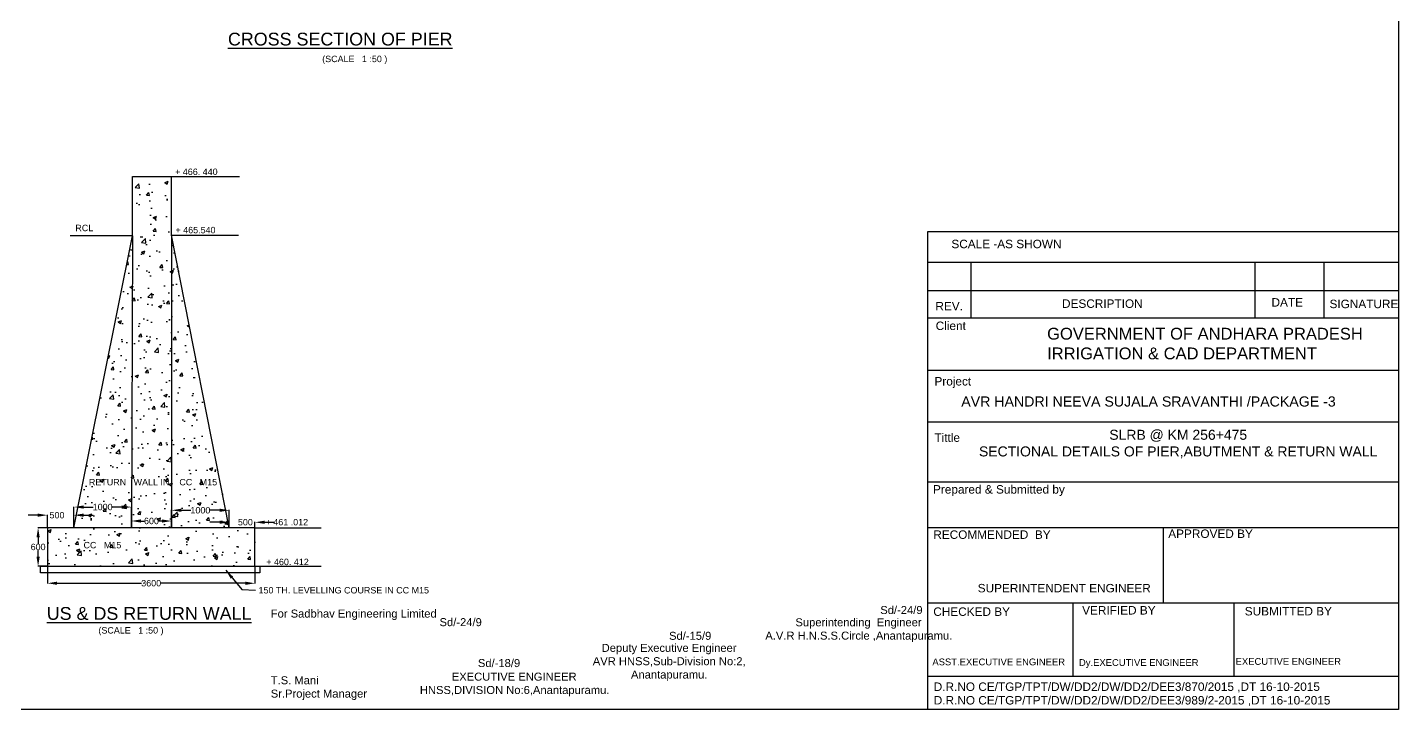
# Model space of a CAD drawing. Header units: inches. Extents: x 5487 to 6893, y 11 to 1027.
# Drawn here: x 6025 to 6881, y 11 to 437 of the extents above; entities that cross this region are included whole.
import ezdxf

# ---------------------------------------------------------------- set-up
doc = ezdxf.new("R2010")
doc.units = ezdxf.units.IN
doc.header["$MEASUREMENT"] = 0
doc.layers.add('DIMENSIONS', color=7, linetype='Continuous')
doc.layers.add('TEXT', color=1, linetype='Continuous')
doc.styles.get("Standard").update_dxf_attribs({"font": 'arial.ttf', "height": 4})
doc.dimstyles.get("Standard").update_dxf_attribs({"dimtxt": 0.18, "dimasz": 6, "dimexe": 0.18, "dimexo": 0.0625, "dimgap": 0.09, "dimtad": 0, "dimtih": 1, "dimtoh": 1, "dimdec": 4, "dimzin": 0, "dimdsep": 46, "dimtxsty": 'Standard', "dimcen": 0.09, "dimadec": 0, "dimazin": 0, "dimtfac": 1, "dimtdec": 4, "dimtofl": 0, "dimtmove": 0, "dimatfit": 3, "dimfxl": 1, "dimtolj": 1, "dimtzin": 0, "dimarcsym": 0})

# ---------------------------------------------------------------- blocks, each defined once
blk = doc.blocks.new('*D73')
at = {"layer": 'Defpoints', "color": 0, "transparency": 16777216}
for p in [(6037.36, 124.41), (6031.56, 100.34), (6037.36, 100.34)]:
    blk.add_point(p, dxfattribs=at)
at = {"layer": 'DIMENSIONS', "color": 0, "lineweight": -2, "transparency": 16777216}
for p, q in [((6037.3, 124.41), (6031.38, 124.41)), ((6031.56, 118.41), (6031.56, 114.5)), ((6031.56, 106.34), (6031.56, 110.24)), ((6037.3, 100.34), (6031.38, 100.34))]:
    blk.add_line(p, q, dxfattribs=at)
at = {"layer": 'DIMENSIONS', "color": 0, "transparency": 16777216}
for points in [[(6030.56, 118.41), (6032.56, 118.41), (6031.56, 124.41)], [(6030.56, 106.34), (6032.56, 106.34), (6031.56, 100.34)]]:
    blk.add_solid(points, dxfattribs=at)
at = {"layer": 'DIMENSIONS', "color": 0, "transparency": 16777216, "insert": (6031.56, 112.37), "char_height": 4, "attachment_point": 5}
blk.add_mtext('\\A1;600', dxfattribs=at)
blk = doc.blocks.new('*D74')
at = {"layer": 'Defpoints', "color": 0, "transparency": 16777216}
for p in [(6053.94, 132.26), (6037.36, 124.41), (6053.94, 124.41)]:
    blk.add_point(p, dxfattribs=at)
at = {"layer": 'DIMENSIONS', "color": 0, "lineweight": -2, "transparency": 16777216}
for p, q in [((6031.36, 132.26), (6025.36, 132.26)), ((6037.36, 124.47), (6037.36, 132.44)), ((6053.94, 124.47), (6053.94, 132.44)), ((6059.94, 132.26), (6065.94, 132.26))]:
    blk.add_line(p, q, dxfattribs=at)
at = {"layer": 'DIMENSIONS', "color": 0, "transparency": 16777216}
for points in [[(6031.36, 133.26), (6031.36, 131.26), (6037.36, 132.26)], [(6059.94, 133.26), (6059.94, 131.26), (6053.94, 132.26)]]:
    blk.add_solid(points, dxfattribs=at)
at = {"layer": 'DIMENSIONS', "color": 0, "transparency": 16777216, "insert": (6043.36, 132.26), "char_height": 4, "attachment_point": 5}
blk.add_mtext('\\A1;500', dxfattribs=at)
blk = doc.blocks.new('*D75')
at = {"layer": 'Defpoints', "color": 0, "transparency": 16777216}
for p in [(6089.81, 137.34), (6053.94, 124.47), (6089.81, 124.33)]:
    blk.add_point(p, dxfattribs=at)
at = {"layer": 'DIMENSIONS', "color": 0, "lineweight": -2, "transparency": 16777216}
for p, q in [((6053.94, 124.53), (6053.94, 137.52)), ((6059.94, 137.34), (6066.01, 137.34)), ((6083.81, 137.34), (6077.75, 137.34)), ((6089.81, 124.4), (6089.81, 137.52))]:
    blk.add_line(p, q, dxfattribs=at)
at = {"layer": 'DIMENSIONS', "color": 0, "transparency": 16777216}
for points in [[(6059.94, 138.34), (6059.94, 136.34), (6053.94, 137.34)], [(6083.81, 138.34), (6083.81, 136.34), (6089.81, 137.34)]]:
    blk.add_solid(points, dxfattribs=at)
at = {"layer": 'DIMENSIONS', "color": 0, "transparency": 16777216, "insert": (6071.88, 137.34), "char_height": 4, "attachment_point": 5}
blk.add_mtext('\\A1;1000', dxfattribs=at)
blk = doc.blocks.new('*D76')
at = {"layer": 'Defpoints', "color": 0, "transparency": 16777216}
for p in [(6114.93, 128.61), (6089.81, 124.41), (6114.93, 124.41)]:
    blk.add_point(p, dxfattribs=at)
at = {"layer": 'DIMENSIONS', "color": 0, "lineweight": -2, "transparency": 16777216}
for p, q in [((6089.81, 124.47), (6089.81, 128.79)), ((6095.81, 128.61), (6097.86, 128.61)), ((6108.93, 128.61), (6106.88, 128.61)), ((6114.93, 124.47), (6114.93, 128.79))]:
    blk.add_line(p, q, dxfattribs=at)
at = {"layer": 'DIMENSIONS', "color": 0, "transparency": 16777216}
for points in [[(6095.81, 129.61), (6095.81, 127.61), (6089.81, 128.61)], [(6108.93, 129.61), (6108.93, 127.61), (6114.93, 128.61)]]:
    blk.add_solid(points, dxfattribs=at)
at = {"layer": 'DIMENSIONS', "color": 0, "transparency": 16777216, "insert": (6102.37, 128.61), "char_height": 4, "attachment_point": 5}
blk.add_mtext('\\A1;600', dxfattribs=at)
blk = doc.blocks.new('*D77')
at = {"layer": 'Defpoints', "color": 0, "transparency": 16777216}
for p in [(6150.94, 135.32), (6114.93, 124.47), (6150.94, 124.41)]:
    blk.add_point(p, dxfattribs=at)
at = {"layer": 'DIMENSIONS', "color": 0, "lineweight": -2, "transparency": 16777216}
for p, q in [((6114.93, 124.53), (6114.93, 135.5)), ((6120.93, 135.32), (6127.07, 135.32)), ((6144.94, 135.32), (6138.8, 135.32)), ((6150.94, 124.47), (6150.94, 135.5))]:
    blk.add_line(p, q, dxfattribs=at)
at = {"layer": 'DIMENSIONS', "color": 0, "transparency": 16777216}
for points in [[(6120.93, 136.32), (6120.93, 134.32), (6114.93, 135.32)], [(6144.94, 136.32), (6144.94, 134.32), (6150.94, 135.32)]]:
    blk.add_solid(points, dxfattribs=at)
at = {"layer": 'DIMENSIONS', "color": 0, "transparency": 16777216, "insert": (6132.93, 135.32), "char_height": 4, "attachment_point": 5}
blk.add_mtext('\\A1;1000', dxfattribs=at)
blk = doc.blocks.new('*D78')
at = {"layer": 'Defpoints', "color": 0, "transparency": 16777216}
for p in [(6150.94, 124.47), (6167.05, 127.83), (6167.05, 124.41)]:
    blk.add_point(p, dxfattribs=at)
at = {"layer": 'DIMENSIONS', "color": 0, "lineweight": -2, "transparency": 16777216}
for p, q in [((6144.94, 127.83), (6138.94, 127.83)), ((6150.94, 124.53), (6150.94, 128.01)), ((6167.05, 124.47), (6167.05, 128.01)), ((6173.05, 127.83), (6179.05, 127.83))]:
    blk.add_line(p, q, dxfattribs=at)
at = {"layer": 'DIMENSIONS', "color": 0, "transparency": 16777216}
for points in [[(6144.94, 128.83), (6144.94, 126.83), (6150.94, 127.83)], [(6173.05, 128.83), (6173.05, 126.83), (6167.05, 127.83)]]:
    blk.add_solid(points, dxfattribs=at)
at = {"layer": 'DIMENSIONS', "color": 0, "transparency": 16777216, "insert": (6161.05, 127.83), "char_height": 4, "attachment_point": 5}
blk.add_mtext('\\A1;500', dxfattribs=at)
blk = doc.blocks.new('*D79')
at = {"layer": 'Defpoints', "color": 0, "transparency": 16777216}
for p in [(6037.36, 100.34), (6167.05, 100.34), (6167.05, 89.72)]:
    blk.add_point(p, dxfattribs=at)
at = {"layer": 'DIMENSIONS', "color": 0, "lineweight": -2, "transparency": 16777216}
for p, q in [((6037.36, 100.27), (6037.36, 89.54)), ((6167.05, 100.27), (6167.05, 89.54)), ((6043.36, 89.72), (6096.15, 89.72)), ((6161.05, 89.72), (6108.26, 89.72))]:
    blk.add_line(p, q, dxfattribs=at)
at = {"layer": 'DIMENSIONS', "color": 0, "transparency": 16777216}
for points in [[(6043.36, 90.72), (6043.36, 88.72), (6037.36, 89.72)], [(6161.05, 90.72), (6161.05, 88.72), (6167.05, 89.72)]]:
    blk.add_solid(points, dxfattribs=at)
at = {"layer": 'DIMENSIONS', "color": 0, "transparency": 16777216, "insert": (6102.2, 89.72), "char_height": 4, "attachment_point": 5}
blk.add_mtext('\\A1;3600', dxfattribs=at)

msp = doc.modelspace()

# ---------------------------------------------------------------- hatches: boundary and pattern name
h = msp.add_hatch()
h.set_pattern_fill('AR-CONC', color=0, scale=3, style=0)
h.set_pattern_definition([(50, (0, 0), (21.517805, -1.882564), [2.25, -24.75]), (355, (0, 0), (-4.16254, 22.565764), [1.8, -19.8]), (100.4514, (1.793, -0.157), (17.35528, 20.683186), [1.912206, -21.03426]), (46.1842, (0, 6), (32.01723, -4.96557), [3.375, -37.125]), (96.6356, (2.668, 5.586), (28.03988, 29.22354), [2.8683, -31.55139]), (351.1842, (0, 6), (28.03986, 29.22356), [2.7, -29.7]), (21, (3, 4.5), (17.90721, -12.078567), [2.25, -24.75]), (326, (3, 4.5), (7.29946, 21.7545), [1.8, -19.8]), (71.4514, (4.492, 3.493), (25.20668, 9.675915), [1.912206, -21.03426]), (37.5, (0, 0), (0.364796, 9.986816), [0, -19.56, 0, -20.1, 0, -19.875]), (7.5, (0, 0), (7.892086, 11.832351), [0, -11.46, 0, -19.11, 0, -7.575]), (327.5, (-6.69, 0), (16.014673, -0.676646), [0, -7.5, 0, -23.4, 0, -31.05]), (317.5, (-9.69, 0), (17.495585, 3.00315), [0, -9.75, 0, -15.54, 0, -22.05])])
h.paths.add_polyline_path([(6167.05001, 124.40662), (6037.35973, 124.40662), (6037.35973, 100.33542), (6167.05001, 100.33542)])
h.paths.add_polyline_path([(6114.92702, 307.29213), (6114.92702, 124.40662), (6150.94076, 124.40662)])
h.paths.add_polyline_path([(6114.92702, 307.29213), (6114.92702, 343.92836), (6090.5044, 343.92836), (6090.5044, 306.72283), (6089.81437, 124.40662), (6114.92702, 124.40662)])
h.paths.add_polyline_path([(6090.5044, 306.72283), (6053.9413, 124.40662), (6089.81437, 124.40662)])

# ---------------------------------------------------------------- linework, layer by layer
at = {"color": 0}
for points in [[(6090.5044, 306.72283), (6090.5044, 343.92836), (6157.34264, 343.92836)], [(6114.92702, 307.29213), (6114.92702, 343.92836)], [(6053.9413, 124.40662), (6090.5044, 306.72283), (6051.62682, 306.72283)], [(6090.5044, 306.72283), (6089.81437, 124.40662)], [(6150.94076, 124.40662), (6114.92702, 307.29213), (6156.76687, 307.29213)], [(6114.92702, 307.29213), (6114.92702, 124.40662)], [(6587.31803, 290.44952), (6881.49378, 290.44952)], [(6614.35936, 290.44952), (6614.35936, 255.6483)], [(6791.71177, 290.44952), (6791.71177, 255.6483)], [(6834.73908, 290.44952), (6834.73908, 255.6483)], [(6587.31803, 272.66967), (6881.49378, 272.66967)], [(6587.31803, 255.6483), (6881.49378, 255.6483)], [(6587.31803, 222.88218), (6881.49378, 222.88218)], [(6587.31803, 190.54159), (6881.49378, 190.54159)], [(6587.31803, 153.09459), (6881.49378, 153.09459)], [(6167.05001, 124.40662), (6208.30614, 124.40662)], [(6587.31803, 124.58381), (6881.49378, 124.58381)], [(6734.40591, 124.58381), (6734.40591, 77.5353)], [(6170.15554, 100.33542), (6208.49082, 100.33542)], [(6587.31803, 77.5353), (6881.49378, 77.5353)], [(6677.9378, 77.5353), (6677.9378, 31.57762)], [(6778.47787, 77.5353), (6778.47787, 31.57762)], [(6587.31803, 31.57762), (6881.49378, 31.57762)]]:
    msp.add_lwpolyline(points, dxfattribs=at)
for points in [[(6881.49378, 10.78837), (6587.31803, 10.78837), (6587.31803, 309.42965), (6881.49378, 309.42965)], [(6037.35973, 100.33542), (6167.05001, 100.33542), (6167.05001, 124.40662), (6037.35973, 124.40662)], [(6032.94862, 100.33542), (6170.15554, 100.33542), (6170.15554, 96.18625), (6032.94862, 96.18625)]]:
    msp.add_lwpolyline(points, close=True, dxfattribs=at)
at = {"layer": 'DIMENSIONS', "color": 0}
msp.add_lwpolyline([(6881.49378, 10.78837), (5487.38277, 10.78837), (5487.38277, 1027.27682), (6881.49378, 1027.27682)], close=True, dxfattribs=at)

# ---------------------------------------------------------------- texts
at = {"color": 0}
for s, height, p in [('SCALE -AS SHOWN ', 5.2763745, (6602.11317, 299.08599)), ('DESCRIPTION ', 5.2763745, (6671.23413, 261.80789)), ('DATE', 5.276374, (6802.11714, 262.59545)), ('SIGNATURE', 5.276374, (6838.35481, 261.62292)), ('REV.', 5.276374, (6592.12612, 260.23276)), ('Client ', 5.276374, (6592.31518, 247.95522)), ('Project', 5.276374, (6591.53801, 213.28067)), ('Tittle', 5.276374, (6591.53801, 178.08859)), ('Prepared & Submitted by', 5.2763745, (6590.64309, 145.74749)), ('RECOMMENDED  BY ', 5.2763745, (6590.81569, 117.46461)), ('APPROVED BY ', 5.2763745, (6737.6128, 118.03628)), ('SUPERINTENDENT ENGINEER', 5.2763745, (6618.57265, 84.0222)), ('CHECKED BY ', 5.2763745, (6590.81613, 69.33702)), ('VERIFIED BY ', 5.2763745, (6683.81626, 70.19453)), ('SUBMITTED BY', 5.2763745, (6785.401, 69.62286)), ('EXECUTIVE ENGINEER', 4.2210996, (6779.67792, 38.75294)), ('ASST.EXECUTIVE ENGINEER', 4.2210996, (6590.24383, 38.46711)), ('Dy.EXECUTIVE ENGINEER', 4.2210996, (6681.81318, 38.07351)), ('D.R.NO CE/TGP/TPT/DW/DD2/DW/DD2/DEE3/870/2015 ,DT 16-10-2015', 5.2763745, (6591.09439, 22.44438)), ('D.R.NO CE/TGP/TPT/DW/DD2/DW/DD2/DEE3/989/2-2015 ,DT 16-10-2015', 5.2763745, (6591.09439, 13.96835))]:
    msp.add_text(s, height=height, dxfattribs=at).set_placement(p)
at = {"color": 0, "attachment_point": 1}
for s, insert, char_height, width in [('\\pi8.68;{\\H1.1667x;GOVERNMENT OF ANDHARA PRADESH  \\P\\pi22.913;IRRIGATION & CAD DEPARTMENT} ', (6653.24596, 249.34938), 6.3316494, 213.2249913), ('AVR HANDRI NEEVA SUJALA SRAVANTHI /PACKAGE -3', (6608.28995, 206.47449), 6.3316494, 233.6303462), ('\\pi133.25;SLRB @ KM 256+475\\P\\pi51.838;SECTIONAL DETAILS OF PIER,ABUTMENT & RETURN WALL', (6567.51926, 185.60911), 6.2382744, 351.8706884)]:
    msp.add_mtext(s, dxfattribs=dict(at, insert=insert, char_height=char_height, width=width))
at = {"layer": 'TEXT', "color": 0}
for s, height, p in [('%%UCROSS SECTION OF PIER', 8, (6150.15405, 425.74015)), ('(SCALE   1 :50 )', 4, (6209.0362, 415.33721)), ('+ 466. 440', 4, (6117.14201, 344.8364)), ('RCL', 4, (6054.82894, 309.72139)), ('+ 465.540', 4, (6117.37868, 308.42315)), ('RETURN   WALL IN    CC   M15', 4, (6063.29154, 150.9085)), ('+ 461 .012', 4, (6173.67457, 125.92843)), ('CC   M15', 4, (6059.9329, 111.55899)), ('+ 460. 412', 4, (6174.09592, 101.04631)), ('150 TH. LEVELLING COURSE IN CC M15', 4, (6169.26439, 83.34934)), ('%%UUS & DS RETURN WALL', 8, (6036.9656, 66.8694)), ('Sd/-24/9', 5, (6557.68445, 70.49887)), ('(SCALE   1 :50 )', 4, (6069.23558, 58.30421)), ('Sd/-24/9', 5, (6282.34893, 62.91984)), ('Sd/-15/9', 5, (6425.7353, 54.38304)), ('Sd/-18/9', 5, (6306.3071, 37.35583))]:
    msp.add_text(s, height=height, dxfattribs=at).set_placement(p)
at = {"layer": 'TEXT', "color": 0, "char_height": 5, "attachment_point": 1}
for s, insert, width in [('For Sadbhav Engineering Limited\\P\\P\\P\\P\\PT.S. Mani \\PSr.Project Manager ', (6176.89979, 73.2829), 110.5220102), ('\\pi21.932;Superintending  Engineer  \\P\\pi3.1188;A.V.R H.N.S.S.Circle ,Anantapuramu.', (6482.75344, 67.83681), 122.4790615), ('\\pi16.093;Deputy Executive Engineer  \\P\\pi10.563;AVR HNSS,Sub-Division No:2,\\P\\pi34.422;Anantapuramu.', (6367.52511, 51.84976), 115.9997109), ('\\pi20.439;EXECUTIVE ENGINEER  \\P\\pi0.50511;HNSS,DIVISION No:6,Anantapuramu.', (6269.55765, 33.86771), 118.2510196)]:
    msp.add_mtext(s, dxfattribs=dict(at, insert=insert, width=width))

# ---------------------------------------------------------------- dimensions: what is measured, and where the dimension line sits
at = {"layer": 'DIMENSIONS', "color": 0}
for base, p1, p2, text, picture, middle in [((6089.81409, 137.34248), (6053.9413, 124.46912), (6089.81409, 124.33335), '1000', '*D75', (6071.8777, 137.34248)), ((6150.94076, 135.31675), (6114.92702, 124.46912), (6150.94076, 124.40662), '1000', '*D77', (6132.93389, 135.31675)), ((6114.92702, 128.6063), (6089.81409, 124.40662), (6114.92702, 124.40662), '600', '*D76', (6102.37056, 128.6063)), ((6167.05001, 89.7249), (6037.35973, 100.33542), (6167.05001, 100.33542), '3600', '*D79', (6102.20487, 89.7249))]:
    dim = msp.add_linear_dim(base=base, p1=p1, p2=p2, text=text, dimstyle='Standard', dxfattribs=at)
    dim.commit()
    dim.dimension.update_dxf_attribs({"geometry": picture, "text_midpoint": middle})
for base, p1, p2, picture, middle in [((6053.9413, 132.25986), (6037.35973, 124.40662), (6053.9413, 124.40662), '*D74', (6043.35973, 132.25986)), ((6167.05001, 127.82601), (6150.94076, 124.46912), (6167.05001, 124.40662), '*D78', (6161.05001, 127.82601))]:
    dim = msp.add_linear_dim(base=base, p1=p1, p2=p2, text='500', dimstyle='Standard', dxfattribs=at)
    dim.commit()
    dim.dimension.update_dxf_attribs({"geometry": picture, "text_midpoint": middle, "dimtype": 160})
dim = msp.add_linear_dim(base=(6031.55722, 100.33542), p1=(6037.35973, 124.40662), p2=(6037.35973, 100.33542), angle=90, text='600', dimstyle='Standard', dxfattribs=at)
dim.commit()
dim.dimension.update_dxf_attribs({"geometry": '*D73', "text_midpoint": (6031.55722, 112.37102)})

# ---------------------------------------------------------------- leaders
msp.add_leader([(6148.86881, 97.82603), (6158.74248, 85.78466), (6167.35323, 85.32594)], dimstyle='Standard', override={"dimgap": 0.09, "dimtad": 0}, dxfattribs=at)

doc.saveas('drawing.dxf')
